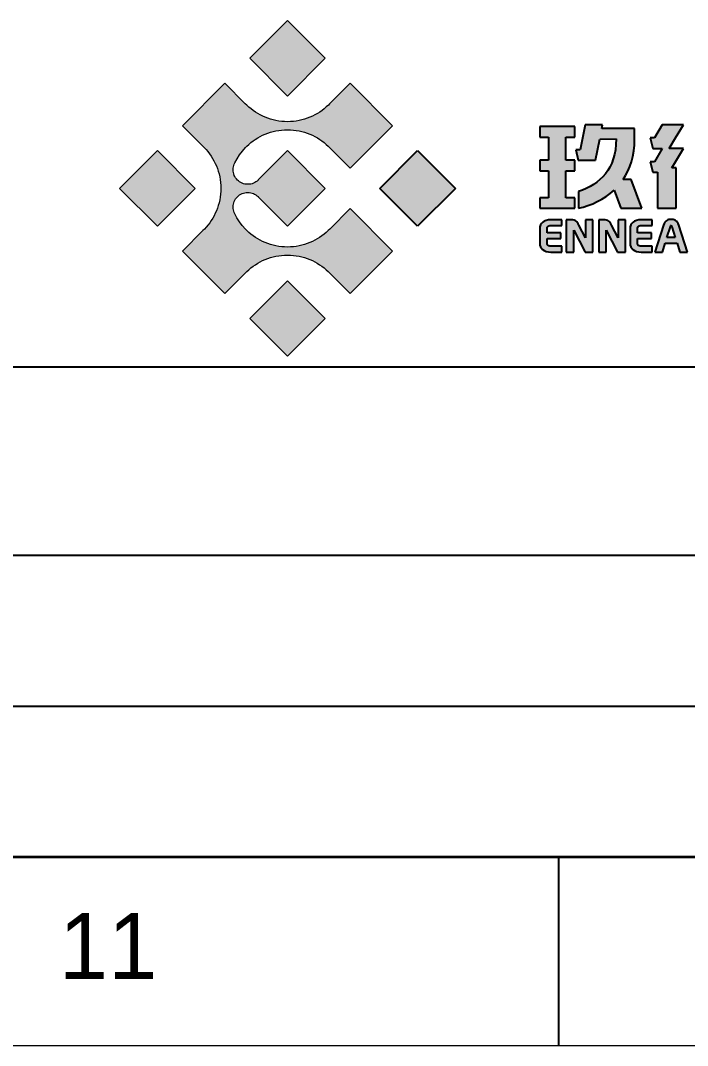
# Model space of a CAD drawing. Extents: x 1129386 to 1341523, y 309636 to 351636.
# Drawn here: x 1334717 to 1338255, y 309636 to 315073 of the extents above; entities that cross this region are included whole.
import ezdxf

# ---------------------------------------------------------------- set-up
doc = ezdxf.new("R2010")
doc.units = 0
doc.header["$LTSCALE"] = 1000
doc.header["$MEASUREMENT"] = 0
doc.linetypes.add('SLD-实线', pattern=[0, 0])
for name, color, linetype in [('LOGO层', 152, 'SLD-实线'), ('LOGO层2', 64, 'SLD-实线'), ('细线层', 7, 'SLD-实线')]:
    doc.layers.add(name, color=color, linetype=linetype)
doc.layers.add('实线层', color=7, linetype='SLD-实线', lineweight=35)
doc.styles.add('SLDTEXTSTYLE1', font='')
doc.styles.get('SLDTEXTSTYLE1').set_extended_font_data('汉仪长仿宋体')

# ---------------------------------------------------------------- blocks, each defined once
blk = doc.blocks.new('块1')
at = {"layer": 'LOGO层'}
for points in [[(-15.581, 9.859), (-12.72, 6.999), (-9.859, 9.859), (-12.72, 12.72)], [(-4.755, -4.748), (-7.972, -1.53), (-9.523, -3.081), (-9.64, -3.198), (-9.793, -3.338), (-9.952, -3.472), (-10.118, -3.598), (-10.29, -3.717), (-10.467, -3.828), (-10.65, -3.93), (-10.838, -4.024), (-11.03, -4.109), (-11.228, -4.185), (-11.43, -4.252), (-11.636, -4.309), (-11.846, -4.357), (-12.06, -4.394), (-12.277, -4.421), (-12.497, -4.438), (-12.72, -4.443), (-12.944, -4.438), (-13.164, -4.421), (-13.382, -4.394), (-13.596, -4.357), (-13.806, -4.309), (-14.012, -4.251), (-14.215, -4.184), (-14.412, -4.108), (-14.606, -4.023), (-14.794, -3.928), (-14.977, -3.826), (-15.154, -3.715), (-15.326, -3.596), (-15.492, -3.469), (-15.651, -3.335), (-15.805, -3.194), (-15.914, -3.085), (-16.148, -2.822), (-16.361, -2.54), (-16.551, -2.242), (-16.718, -1.928), (-16.767, -1.827), (-16.8, -1.731), (-16.825, -1.631), (-16.841, -1.527), (-16.846, -1.421), (-16.84, -1.307), (-16.823, -1.196), (-16.796, -1.09), (-16.759, -0.987), (-16.712, -0.89), (-16.656, -0.798), (-16.592, -0.713), (-16.52, -0.633), (-16.441, -0.562), (-16.355, -0.497), (-16.264, -0.442), (-16.166, -0.395), (-16.064, -0.357), (-15.957, -0.33), (-15.847, -0.313), (-15.733, -0.307), (-15.621, -0.313), (-15.513, -0.329), (-15.408, -0.356), (-15.307, -0.392), (-15.211, -0.438), (-15.121, -0.492), (-15.036, -0.554), (-14.957, -0.624), (-14.937, -0.645), (-12.72, -2.861), (-9.859, 0), (-12.72, 2.861), (-14.939, 0.641), (-14.954, 0.627), (-15.033, 0.556), (-15.118, 0.494), (-15.209, 0.439), (-15.305, 0.393), (-15.406, 0.356), (-15.511, 0.329), (-15.621, 0.313), (-15.733, 0.307), (-15.847, 0.313), (-15.957, 0.33), (-16.064, 0.357), (-16.166, 0.395), (-16.264, 0.442), (-16.355, 0.497), (-16.441, 0.562), (-16.52, 0.633), (-16.592, 0.713), (-16.656, 0.798), (-16.712, 0.89), (-16.759, 0.987), (-16.796, 1.09), (-16.823, 1.197), (-16.84, 1.307), (-16.846, 1.421), (-16.841, 1.527), (-16.825, 1.63), (-16.801, 1.73), (-16.768, 1.826), (-16.716, 1.932), (-16.548, 2.247), (-16.357, 2.545), (-16.144, 2.827), (-15.909, 3.09), (-15.811, 3.188), (-15.658, 3.33), (-15.498, 3.464), (-15.332, 3.591), (-15.16, 3.711), (-14.982, 3.822), (-14.799, 3.925), (-14.61, 4.02), (-14.417, 4.106), (-14.218, 4.182), (-14.016, 4.25), (-13.809, 4.308), (-13.598, 4.355), (-13.383, 4.393), (-13.165, 4.42), (-12.944, 4.437), (-12.72, 4.442), (-12.496, 4.437), (-12.275, 4.42), (-12.057, 4.393), (-11.843, 4.356), (-11.632, 4.308), (-11.426, 4.25), (-11.223, 4.183), (-11.025, 4.107), (-10.832, 4.021), (-10.643, 3.926), (-10.46, 3.823), (-10.282, 3.712), (-10.11, 3.593), (-9.944, 3.466), (-9.785, 3.331), (-9.631, 3.189), (-9.532, 3.089), (-7.971, 1.53), (-4.754, 4.747), (-7.972, 7.966), (-9.534, 6.403), (-9.627, 6.31), (-9.781, 6.168), (-9.941, 6.033), (-10.107, 5.906), (-10.279, 5.786), (-10.457, 5.675), (-10.64, 5.571), (-10.829, 5.476), (-11.022, 5.391), (-11.221, 5.314), (-11.424, 5.246), (-11.631, 5.188), (-11.842, 5.141), (-12.056, 5.103), (-12.275, 5.076), (-12.496, 5.059), (-12.72, 5.053), (-12.943, 5.059), (-13.163, 5.075), (-13.38, 5.102), (-13.594, 5.14), (-13.804, 5.187), (-14.01, 5.244), (-14.211, 5.311), (-14.409, 5.387), (-14.602, 5.472), (-14.789, 5.566), (-14.972, 5.668), (-15.149, 5.779), (-15.321, 5.897), (-15.487, 6.024), (-15.646, 6.157), (-15.799, 6.298), (-15.919, 6.418), (-17.468, 7.967), (-20.686, 4.749), (-19.119, 3.181), (-19.036, 3.099), (-18.894, 2.945), (-18.758, 2.785), (-18.63, 2.619), (-18.51, 2.446), (-18.398, 2.268), (-18.295, 2.085), (-18.199, 1.895), (-18.113, 1.701), (-18.036, 1.503), (-17.968, 1.299), (-17.91, 1.092), (-17.862, 0.88), (-17.824, 0.665), (-17.797, 0.446), (-17.78, 0.225), (-17.774, 0), (-17.78, -0.223), (-17.796, -0.444), (-17.823, -0.661), (-17.861, -0.875), (-17.908, -1.085), (-17.965, -1.291), (-18.032, -1.493), (-18.108, -1.691), (-18.194, -1.884), (-18.287, -2.072), (-18.39, -2.255), (-18.501, -2.432), (-18.619, -2.604), (-18.746, -2.769), (-18.879, -2.929), (-19.02, -3.082), (-19.135, -3.196), (-20.687, -4.749), (-17.469, -7.966), (-15.91, -6.407), (-15.809, -6.307), (-15.656, -6.165), (-15.496, -6.031), (-15.33, -5.904), (-15.158, -5.784), (-14.98, -5.673), (-14.797, -5.57), (-14.609, -5.475), (-14.415, -5.39), (-14.217, -5.313), (-14.015, -5.246), (-13.808, -5.188), (-13.597, -5.14), (-13.383, -5.103), (-13.165, -5.076), (-12.944, -5.059), (-12.72, -5.054), (-12.497, -5.059), (-12.276, -5.076), (-12.059, -5.103), (-11.845, -5.14), (-11.634, -5.188), (-11.428, -5.245), (-11.225, -5.312), (-11.028, -5.389), (-10.835, -5.474), (-10.646, -5.568), (-10.463, -5.671), (-10.286, -5.782), (-10.114, -5.901), (-9.948, -6.028), (-9.789, -6.162), (-9.636, -6.303), (-9.528, -6.411), (-7.972, -7.966)], [(9.055, 4.677), (6.391, 4.677), (6.391, 3.882), (7.067, 3.882), (7.067, 2.132), (6.391, 2.132), (6.391, 1.337), (7.067, 1.337), (7.067, -0.706), (6.391, -0.706), (6.391, -1.502), (9.055, -1.502), (9.055, -0.706), (8.379, -0.706), (8.379, 1.337), (9.055, 1.337), (9.055, 2.132), (8.379, 2.132), (8.379, 3.882), (9.055, 3.882)], [(14.119, -1.502), (13.315, 0.663), (12.702, 0.663), (12.894, 0.971), (13.066, 1.3), (13.215, 1.651), (13.341, 2.024), (13.441, 2.42), (13.515, 2.839), (13.56, 3.281), (13.575, 3.747), (13.575, 4.531), (11.092, 4.531), (11.149, 4.824), (9.824, 4.824), (9.453, 2.928), (9.115, 2.928), (9.296, 2.132), (10.622, 2.132), (10.936, 3.737), (12.178, 3.742), (12.163, 3.323), (12.122, 2.932), (12.056, 2.567), (11.964, 2.227), (11.849, 1.912), (11.711, 1.619), (11.551, 1.349), (11.371, 1.101), (11.172, 0.873), (10.954, 0.664), (10.719, 0.474), (10.467, 0.301), (10.2, 0.144), (9.919, 0.003), (9.625, -0.123), (9.319, -0.236), (9.319, -1.502), (9.685, -1.411), (10.047, -1.297), (10.404, -1.161), (10.752, -1.002), (11.091, -0.82), (11.418, -0.614), (11.73, -0.384), (12.025, -0.128), (12.534, -1.502)], [(16.205, 3.025), (16.68, 3.82), (17.28, 4.824), (15.679, 4.824), (15.08, 3.82), (14.749, 3.82), (14.955, 3.025), (15.679, 3.025), (15.08, 2.02), (14.749, 2.02), (14.955, 1.225), (15.312, 1.225), (15.312, -1.502), (16.732, -1.502), (16.732, 1.557), (16.404, 1.557), (16.68, 2.02), (17.28, 3.025)], [(-22.579, -2.861), (-19.719, 0), (-22.579, 2.861), (-25.44, 0)], [(6.879, -2.422), (6.734, -2.479), (6.613, -2.558), (6.516, -2.657), (6.447, -2.773), (6.405, -2.904), (6.391, -3.051), (6.391, -4.152), (6.405, -4.297), (6.446, -4.427), (6.514, -4.54), (6.608, -4.637), (6.731, -4.719), (6.878, -4.777), (7.047, -4.812), (7.238, -4.824), (8.064, -4.824), (8.064, -4.379), (7.238, -4.379), (7.155, -4.375), (7.087, -4.363), (7.035, -4.342), (6.997, -4.313), (6.98, -4.29), (6.964, -4.252), (6.952, -4.196), (6.948, -4.119), (6.948, -3.801), (7.998, -3.801), (7.998, -3.356), (6.948, -3.356), (6.948, -3.085), (6.952, -3.007), (6.964, -2.95), (6.981, -2.911), (6.998, -2.886), (7.035, -2.858), (7.088, -2.837), (7.155, -2.825), (7.238, -2.821), (8.064, -2.821), (8.064, -2.376), (7.238, -2.376), (7.047, -2.387)], [(10.424, -2.376), (9.867, -2.376), (9.867, -3.74), (9.366, -2.791), (9.309, -2.688), (9.255, -2.604), (9.204, -2.539), (9.156, -2.492), (9.081, -2.441), (8.993, -2.405), (8.891, -2.383), (8.776, -2.376), (8.405, -2.376), (8.405, -4.824), (8.962, -4.824), (8.962, -3.175), (9.824, -4.824), (10.424, -4.824)], [(12.89, -2.376), (12.334, -2.376), (12.334, -3.74), (11.833, -2.791), (11.776, -2.688), (11.722, -2.604), (11.671, -2.539), (11.622, -2.492), (11.548, -2.441), (11.459, -2.405), (11.357, -2.383), (11.242, -2.376), (10.872, -2.376), (10.872, -4.824), (11.429, -4.824), (11.429, -3.175), (12.29, -4.824), (12.89, -4.824)], [(13.728, -2.422), (13.583, -2.479), (13.461, -2.558), (13.365, -2.657), (13.296, -2.773), (13.254, -2.904), (13.24, -3.051), (13.24, -4.152), (13.254, -4.297), (13.294, -4.427), (13.362, -4.54), (13.457, -4.637), (13.58, -4.719), (13.727, -4.777), (13.895, -4.812), (14.086, -4.824), (14.913, -4.824), (14.913, -4.379), (14.086, -4.379), (14.004, -4.375), (13.936, -4.363), (13.884, -4.342), (13.846, -4.313), (13.829, -4.29), (13.813, -4.252), (13.801, -4.196), (13.797, -4.119), (13.797, -3.801), (14.848, -3.801), (14.848, -3.356), (13.797, -3.356), (13.797, -3.085), (13.801, -3.007), (13.813, -2.95), (13.829, -2.911), (13.847, -2.886), (13.884, -2.858), (13.937, -2.837), (14.004, -2.825), (14.086, -2.821), (14.913, -2.821), (14.913, -2.376), (14.086, -2.376), (13.896, -2.387)], [(-9.859, -9.859), (-12.719, -6.999), (-15.581, -9.86), (-12.72, -12.72)]]:
    blk.add_hatch(color=256, dxfattribs=at).paths.add_polyline_path(points, flags=0)
at = {"layer": 'LOGO层', "true_color": 0x0077d4}
h = blk.add_hatch(color=152, dxfattribs=at)
h.paths.add_polyline_path([(16.42, -2.353), (16.341, -2.349), (16.263, -2.353), (16.181, -2.367), (16.099, -2.392), (16.018, -2.432), (15.942, -2.489), (15.872, -2.564), (15.811, -2.662), (15.762, -2.783), (15.112, -4.824), (15.681, -4.824), (15.891, -4.154), (16.798, -4.154), (17.008, -4.824), (17.577, -4.824), (16.927, -2.784), (16.878, -2.662), (16.817, -2.564), (16.746, -2.489), (16.668, -2.432), (16.587, -2.392), (16.503, -2.367)], flags=0)
h.paths.add_polyline_path([(16.399, -2.91), (16.659, -3.725), (16.031, -3.725), (16.29, -2.91), (16.307, -2.863), (16.322, -2.831), (16.333, -2.811), (16.343, -2.799), (16.353, -2.809), (16.366, -2.829), (16.381, -2.862)], flags=0)
at = {"layer": 'LOGO层2'}
blk.add_hatch(color=256, dxfattribs=at).paths.add_polyline_path([(-2.861, 2.861), (-5.722, 0), (-2.861, -2.861), (0, 0)], flags=0)
at = {"color": 7, "linetype": 'SLD-实线', "lineweight": 18}
for p, q in [((-12.72, 12.72), (-15.581, 9.859)), ((-9.859, 9.859), (-12.72, 12.72)), ((-15.581, 9.859), (-12.72, 6.999)), ((-12.72, 6.999), (-9.859, 9.859)), ((-17.468, 7.967), (-20.686, 4.749)), ((-15.919, 6.418), (-17.468, 7.967)), ((-7.972, 7.966), (-9.534, 6.403)), ((-4.754, 4.747), (-7.972, 7.966)), ((-15.799, 6.298), (-15.919, 6.418)), ((-15.646, 6.157), (-15.799, 6.298)), ((-9.627, 6.31), (-9.781, 6.168)), ((-9.534, 6.403), (-9.627, 6.31)), ((-15.487, 6.024), (-15.646, 6.157)), ((-15.321, 5.897), (-15.487, 6.024)), ((-15.149, 5.779), (-15.321, 5.897)), ((-14.972, 5.668), (-15.149, 5.779)), ((-14.789, 5.566), (-14.972, 5.668)), ((-14.602, 5.472), (-14.789, 5.566)), ((-14.409, 5.387), (-14.602, 5.472)), ((-10.829, 5.476), (-11.022, 5.391)), ((-10.64, 5.571), (-10.829, 5.476)), ((-10.457, 5.675), (-10.64, 5.571)), ((-10.279, 5.786), (-10.457, 5.675)), ((-10.107, 5.906), (-10.279, 5.786)), ((-9.941, 6.033), (-10.107, 5.906)), ((-9.781, 6.168), (-9.941, 6.033)), ((-20.686, 4.749), (-19.119, 3.181)), ((-14.211, 5.311), (-14.409, 5.387)), ((-14.01, 5.244), (-14.211, 5.311)), ((-13.804, 5.187), (-14.01, 5.244)), ((-13.594, 5.14), (-13.804, 5.187)), ((-13.38, 5.102), (-13.594, 5.14)), ((-13.163, 5.075), (-13.38, 5.102)), ((-12.943, 5.059), (-13.163, 5.075)), ((-12.72, 5.053), (-12.943, 5.059)), ((-12.496, 5.059), (-12.72, 5.053)), ((-12.275, 5.076), (-12.496, 5.059)), ((-12.056, 5.103), (-12.275, 5.076)), ((-11.842, 5.141), (-12.056, 5.103)), ((-11.631, 5.188), (-11.842, 5.141)), ((-11.424, 5.246), (-11.631, 5.188)), ((-11.221, 5.314), (-11.424, 5.246)), ((-11.022, 5.391), (-11.221, 5.314)), ((-7.971, 1.53), (-4.754, 4.747)), ((-14.982, 3.822), (-14.799, 3.925)), ((-14.799, 3.925), (-14.61, 4.02)), ((-14.61, 4.02), (-14.417, 4.106)), ((-14.417, 4.106), (-14.218, 4.182)), ((-14.218, 4.182), (-14.016, 4.25)), ((-14.016, 4.25), (-13.809, 4.308)), ((-13.809, 4.308), (-13.598, 4.355)), ((-13.598, 4.355), (-13.383, 4.393)), ((-13.383, 4.393), (-13.165, 4.42)), ((-13.165, 4.42), (-12.944, 4.437)), ((-12.944, 4.437), (-12.72, 4.442)), ((-12.72, 4.442), (-12.496, 4.437)), ((-12.496, 4.437), (-12.275, 4.42)), ((-12.275, 4.42), (-12.057, 4.393)), ((-12.057, 4.393), (-11.843, 4.356)), ((-11.843, 4.356), (-11.632, 4.308)), ((-11.632, 4.308), (-11.426, 4.25)), ((-11.426, 4.25), (-11.223, 4.183)), ((-11.223, 4.183), (-11.025, 4.107)), ((-11.025, 4.107), (-10.832, 4.021)), ((-10.832, 4.021), (-10.643, 3.926)), ((-10.643, 3.926), (-10.46, 3.823)), ((-19.119, 3.181), (-19.036, 3.099)), ((-15.909, 3.09), (-15.811, 3.188)), ((-15.811, 3.188), (-15.658, 3.33)), ((-15.658, 3.33), (-15.498, 3.464)), ((-15.498, 3.464), (-15.332, 3.591)), ((-15.332, 3.591), (-15.16, 3.711)), ((-15.16, 3.711), (-14.982, 3.822)), ((-10.46, 3.823), (-10.282, 3.712)), ((-10.282, 3.712), (-10.11, 3.593)), ((-10.11, 3.593), (-9.944, 3.466)), ((-9.944, 3.466), (-9.785, 3.331)), ((-9.785, 3.331), (-9.631, 3.189)), ((-9.631, 3.189), (-9.532, 3.089)), ((-22.579, 2.861), (-25.44, 0)), ((-19.719, 0), (-22.579, 2.861)), ((-19.036, 3.099), (-18.894, 2.945)), ((-18.894, 2.945), (-18.758, 2.785)), ((-18.758, 2.785), (-18.63, 2.619)), ((-18.63, 2.619), (-18.51, 2.446)), ((-18.51, 2.446), (-18.398, 2.268)), ((-16.548, 2.247), (-16.357, 2.545)), ((-16.357, 2.545), (-16.144, 2.827)), ((-16.144, 2.827), (-15.909, 3.09)), ((-12.72, 2.861), (-14.939, 0.641)), ((-9.859, 0), (-12.72, 2.861)), ((-9.532, 3.089), (-7.971, 1.53)), ((-18.398, 2.268), (-18.295, 2.085)), ((-18.295, 2.085), (-18.199, 1.895)), ((-18.199, 1.895), (-18.113, 1.701)), ((-18.113, 1.701), (-18.036, 1.503)), ((-16.841, 1.527), (-16.825, 1.63)), ((-16.825, 1.63), (-16.801, 1.73)), ((-16.801, 1.73), (-16.768, 1.826)), ((-16.768, 1.826), (-16.716, 1.932)), ((-16.716, 1.932), (-16.548, 2.247)), ((-18.036, 1.503), (-17.968, 1.299)), ((-17.968, 1.299), (-17.91, 1.092)), ((-17.91, 1.092), (-17.862, 0.88)), ((-17.862, 0.88), (-17.824, 0.665)), ((-16.846, 1.421), (-16.841, 1.527)), ((-16.84, 1.307), (-16.846, 1.421)), ((-16.823, 1.197), (-16.84, 1.307)), ((-16.796, 1.09), (-16.823, 1.197)), ((-16.759, 0.987), (-16.796, 1.09)), ((-16.712, 0.89), (-16.759, 0.987)), ((-16.656, 0.798), (-16.712, 0.89)), ((-16.592, 0.713), (-16.656, 0.798)), ((-25.44, 0), (-22.579, -2.861)), ((-17.824, 0.665), (-17.797, 0.446)), ((-17.797, 0.446), (-17.78, 0.225)), ((-17.78, 0.225), (-17.774, 0)), ((-16.52, 0.633), (-16.592, 0.713)), ((-16.441, 0.562), (-16.52, 0.633)), ((-16.355, 0.497), (-16.441, 0.562)), ((-16.264, 0.442), (-16.355, 0.497)), ((-16.166, 0.395), (-16.264, 0.442)), ((-16.064, 0.357), (-16.166, 0.395)), ((-15.957, 0.33), (-16.064, 0.357)), ((-15.847, 0.313), (-15.957, 0.33)), ((-15.733, 0.307), (-15.847, 0.313)), ((-15.621, 0.313), (-15.733, 0.307)), ((-15.511, 0.329), (-15.621, 0.313)), ((-15.406, 0.356), (-15.511, 0.329)), ((-15.305, 0.393), (-15.406, 0.356)), ((-15.209, 0.439), (-15.305, 0.393)), ((-15.118, 0.494), (-15.209, 0.439)), ((-15.033, 0.556), (-15.118, 0.494)), ((-14.954, 0.627), (-15.033, 0.556)), ((-14.939, 0.641), (-14.954, 0.627)), ((-22.579, -2.861), (-19.719, 0)), ((-17.823, -0.661), (-17.861, -0.875)), ((-17.796, -0.444), (-17.823, -0.661)), ((-17.78, -0.223), (-17.796, -0.444)), ((-17.774, 0), (-17.78, -0.223)), ((-16.656, -0.798), (-16.592, -0.713)), ((-16.592, -0.713), (-16.52, -0.633)), ((-16.52, -0.633), (-16.441, -0.562)), ((-16.441, -0.562), (-16.355, -0.497)), ((-16.355, -0.497), (-16.264, -0.442)), ((-16.264, -0.442), (-16.166, -0.395)), ((-16.166, -0.395), (-16.064, -0.357)), ((-16.064, -0.357), (-15.957, -0.33)), ((-15.957, -0.33), (-15.847, -0.313)), ((-15.847, -0.313), (-15.733, -0.307)), ((-15.733, -0.307), (-15.621, -0.313)), ((-15.621, -0.313), (-15.513, -0.329)), ((-15.513, -0.329), (-15.408, -0.356)), ((-15.408, -0.356), (-15.307, -0.392)), ((-15.307, -0.392), (-15.211, -0.438)), ((-15.211, -0.438), (-15.121, -0.492)), ((-15.121, -0.492), (-15.036, -0.554)), ((-15.036, -0.554), (-14.957, -0.624)), ((-14.957, -0.624), (-14.937, -0.645)), ((-14.937, -0.645), (-12.72, -2.861)), ((-12.72, -2.861), (-9.859, 0)), ((-18.032, -1.493), (-18.108, -1.691)), ((-17.965, -1.291), (-18.032, -1.493)), ((-17.908, -1.085), (-17.965, -1.291)), ((-17.861, -0.875), (-17.908, -1.085)), ((-16.846, -1.421), (-16.84, -1.307)), ((-16.841, -1.527), (-16.846, -1.421)), ((-16.825, -1.631), (-16.841, -1.527)), ((-16.84, -1.307), (-16.823, -1.196)), ((-16.823, -1.196), (-16.796, -1.09)), ((-16.796, -1.09), (-16.759, -0.987)), ((-16.759, -0.987), (-16.712, -0.89)), ((-16.712, -0.89), (-16.656, -0.798)), ((-7.972, -1.53), (-9.523, -3.081)), ((-4.755, -4.748), (-7.972, -1.53)), ((-18.39, -2.255), (-18.501, -2.432)), ((-18.287, -2.072), (-18.39, -2.255)), ((-18.194, -1.884), (-18.287, -2.072)), ((-18.108, -1.691), (-18.194, -1.884)), ((-16.8, -1.731), (-16.825, -1.631)), ((-16.767, -1.827), (-16.8, -1.731)), ((-16.718, -1.928), (-16.767, -1.827)), ((-16.551, -2.242), (-16.718, -1.928)), ((-16.361, -2.54), (-16.551, -2.242)), ((-19.02, -3.082), (-19.135, -3.196)), ((-18.879, -2.929), (-19.02, -3.082)), ((-18.746, -2.769), (-18.879, -2.929)), ((-18.619, -2.604), (-18.746, -2.769)), ((-18.501, -2.432), (-18.619, -2.604)), ((-16.148, -2.822), (-16.361, -2.54)), ((-15.914, -3.085), (-16.148, -2.822)), ((-15.805, -3.194), (-15.914, -3.085)), ((-9.523, -3.081), (-9.64, -3.198)), ((-19.135, -3.196), (-20.687, -4.749)), ((-15.651, -3.335), (-15.805, -3.194)), ((-15.492, -3.469), (-15.651, -3.335)), ((-15.326, -3.596), (-15.492, -3.469)), ((-15.154, -3.715), (-15.326, -3.596)), ((-14.977, -3.826), (-15.154, -3.715)), ((-14.794, -3.928), (-14.977, -3.826)), ((-10.467, -3.828), (-10.65, -3.93)), ((-10.29, -3.717), (-10.467, -3.828)), ((-10.118, -3.598), (-10.29, -3.717)), ((-9.952, -3.472), (-10.118, -3.598)), ((-9.793, -3.338), (-9.952, -3.472)), ((-9.64, -3.198), (-9.793, -3.338)), ((-14.606, -4.023), (-14.794, -3.928)), ((-14.412, -4.108), (-14.606, -4.023)), ((-14.215, -4.184), (-14.412, -4.108)), ((-14.012, -4.251), (-14.215, -4.184)), ((-13.806, -4.309), (-14.012, -4.251)), ((-13.596, -4.357), (-13.806, -4.309)), ((-13.382, -4.394), (-13.596, -4.357)), ((-13.164, -4.421), (-13.382, -4.394)), ((-12.944, -4.438), (-13.164, -4.421)), ((-12.72, -4.443), (-12.944, -4.438)), ((-12.497, -4.438), (-12.72, -4.443)), ((-12.277, -4.421), (-12.497, -4.438)), ((-12.06, -4.394), (-12.277, -4.421)), ((-11.846, -4.357), (-12.06, -4.394)), ((-11.636, -4.309), (-11.846, -4.357)), ((-11.43, -4.252), (-11.636, -4.309)), ((-11.228, -4.185), (-11.43, -4.252)), ((-11.03, -4.109), (-11.228, -4.185)), ((-10.838, -4.024), (-11.03, -4.109)), ((-10.65, -3.93), (-10.838, -4.024)), ((-20.687, -4.749), (-17.469, -7.966)), ((-14.609, -5.475), (-14.415, -5.39)), ((-14.415, -5.39), (-14.217, -5.313)), ((-14.217, -5.313), (-14.015, -5.246)), ((-14.015, -5.246), (-13.808, -5.188)), ((-13.808, -5.188), (-13.597, -5.14)), ((-13.597, -5.14), (-13.383, -5.103)), ((-13.383, -5.103), (-13.165, -5.076)), ((-13.165, -5.076), (-12.944, -5.059)), ((-12.944, -5.059), (-12.72, -5.054)), ((-12.72, -5.054), (-12.497, -5.059)), ((-12.497, -5.059), (-12.276, -5.076)), ((-12.276, -5.076), (-12.059, -5.103)), ((-12.059, -5.103), (-11.845, -5.14)), ((-11.845, -5.14), (-11.634, -5.188)), ((-11.634, -5.188), (-11.428, -5.245)), ((-11.428, -5.245), (-11.225, -5.312)), ((-11.225, -5.312), (-11.028, -5.389)), ((-11.028, -5.389), (-10.835, -5.474)), ((-7.972, -7.966), (-4.755, -4.748)), ((-15.809, -6.307), (-15.656, -6.165)), ((-15.656, -6.165), (-15.496, -6.031)), ((-15.496, -6.031), (-15.33, -5.904)), ((-15.33, -5.904), (-15.158, -5.784)), ((-15.158, -5.784), (-14.98, -5.673)), ((-14.98, -5.673), (-14.797, -5.57)), ((-14.797, -5.57), (-14.609, -5.475)), ((-10.835, -5.474), (-10.646, -5.568)), ((-10.646, -5.568), (-10.463, -5.671)), ((-10.463, -5.671), (-10.286, -5.782)), ((-10.286, -5.782), (-10.114, -5.901)), ((-10.114, -5.901), (-9.948, -6.028)), ((-9.948, -6.028), (-9.789, -6.162)), ((-9.789, -6.162), (-9.636, -6.303)), ((-17.469, -7.966), (-15.91, -6.407)), ((-15.91, -6.407), (-15.809, -6.307)), ((-9.636, -6.303), (-9.528, -6.411)), ((-9.528, -6.411), (-7.972, -7.966)), ((-12.719, -6.999), (-15.581, -9.86)), ((-9.859, -9.859), (-12.719, -6.999)), ((-15.581, -9.86), (-12.72, -12.72)), ((-12.72, -12.72), (-9.859, -9.859))]:
    blk.add_line(p, q, dxfattribs=at)
at = {"layer": 'LOGO层'}
for p, q in [((9.055, 4.677), (6.391, 4.677)), ((6.391, 4.677), (6.391, 3.882)), ((9.055, 3.882), (9.055, 4.677)), ((9.824, 4.824), (9.453, 2.928)), ((11.149, 4.824), (9.824, 4.824)), ((11.092, 4.531), (11.149, 4.824)), ((15.679, 4.824), (15.08, 3.82)), ((17.28, 4.824), (15.679, 4.824)), ((16.68, 3.82), (17.28, 4.824)), ((13.575, 4.531), (11.092, 4.531)), ((13.575, 3.747), (13.575, 4.531)), ((6.391, 3.882), (7.067, 3.882)), ((7.067, 3.882), (7.067, 2.132)), ((8.379, 2.132), (8.379, 3.882)), ((8.379, 3.882), (9.055, 3.882)), ((10.622, 2.132), (10.936, 3.737)), ((10.936, 3.737), (12.178, 3.742)), ((12.163, 3.323), (12.122, 2.932)), ((12.178, 3.742), (12.163, 3.323)), ((13.515, 2.839), (13.56, 3.281)), ((13.56, 3.281), (13.575, 3.747)), ((15.08, 3.82), (14.749, 3.82)), ((14.749, 3.82), (14.955, 3.025)), ((16.205, 3.025), (16.68, 3.82)), ((9.453, 2.928), (9.115, 2.928)), ((9.115, 2.928), (9.296, 2.132)), ((12.056, 2.567), (11.964, 2.227)), ((12.122, 2.932), (12.056, 2.567)), ((13.341, 2.024), (13.441, 2.42)), ((13.441, 2.42), (13.515, 2.839)), ((14.955, 3.025), (15.679, 3.025)), ((15.679, 3.025), (15.08, 2.02)), ((17.28, 3.025), (16.205, 3.025)), ((16.68, 2.02), (17.28, 3.025)), ((7.067, 2.132), (6.391, 2.132)), ((6.391, 2.132), (6.391, 1.337)), ((9.055, 2.132), (8.379, 2.132)), ((9.055, 1.337), (9.055, 2.132)), ((9.296, 2.132), (10.622, 2.132)), ((11.711, 1.619), (11.551, 1.349)), ((11.849, 1.912), (11.711, 1.619)), ((11.964, 2.227), (11.849, 1.912)), ((13.066, 1.3), (13.215, 1.651)), ((13.215, 1.651), (13.341, 2.024)), ((15.08, 2.02), (14.749, 2.02)), ((14.749, 2.02), (14.955, 1.225)), ((16.404, 1.557), (16.68, 2.02)), ((16.732, 1.557), (16.404, 1.557)), ((16.732, -1.502), (16.732, 1.557)), ((6.391, 1.337), (7.067, 1.337)), ((7.067, 1.337), (7.067, -0.706)), ((8.379, -0.706), (8.379, 1.337)), ((8.379, 1.337), (9.055, 1.337)), ((11.172, 0.873), (10.954, 0.664)), ((11.371, 1.101), (11.172, 0.873)), ((11.551, 1.349), (11.371, 1.101)), ((12.702, 0.663), (12.894, 0.971)), ((12.894, 0.971), (13.066, 1.3)), ((14.955, 1.225), (15.312, 1.225)), ((15.312, 1.225), (15.312, -1.502)), ((9.919, 0.003), (9.625, -0.123)), ((10.2, 0.144), (9.919, 0.003)), ((10.467, 0.301), (10.2, 0.144)), ((10.719, 0.474), (10.467, 0.301)), ((10.954, 0.664), (10.719, 0.474)), ((13.315, 0.663), (12.702, 0.663)), ((14.119, -1.502), (13.315, 0.663)), ((7.067, -0.706), (6.391, -0.706)), ((6.391, -0.706), (6.391, -1.502)), ((9.055, -0.706), (8.379, -0.706)), ((9.055, -1.502), (9.055, -0.706)), ((9.625, -0.123), (9.319, -0.236)), ((9.319, -0.236), (9.319, -1.502)), ((11.091, -0.82), (11.418, -0.614)), ((11.418, -0.614), (11.73, -0.384)), ((11.73, -0.384), (12.025, -0.128)), ((12.025, -0.128), (12.534, -1.502)), ((6.391, -1.502), (9.055, -1.502)), ((9.319, -1.502), (9.685, -1.411)), ((9.685, -1.411), (10.047, -1.297)), ((10.047, -1.297), (10.404, -1.161)), ((10.404, -1.161), (10.752, -1.002)), ((10.752, -1.002), (11.091, -0.82)), ((12.534, -1.502), (14.119, -1.502)), ((15.312, -1.502), (16.732, -1.502)), ((6.405, -2.904), (6.391, -3.051)), ((6.391, -3.051), (6.391, -4.152)), ((6.447, -2.773), (6.405, -2.904)), ((6.516, -2.657), (6.447, -2.773)), ((6.613, -2.558), (6.516, -2.657)), ((6.734, -2.479), (6.613, -2.558)), ((6.879, -2.422), (6.734, -2.479)), ((7.047, -2.387), (6.879, -2.422)), ((6.948, -3.085), (6.952, -3.007)), ((6.948, -3.356), (6.948, -3.085)), ((6.952, -3.007), (6.964, -2.95)), ((6.964, -2.95), (6.981, -2.911)), ((6.981, -2.911), (6.998, -2.886)), ((6.998, -2.886), (7.035, -2.858)), ((7.035, -2.858), (7.088, -2.837)), ((7.238, -2.376), (7.047, -2.387)), ((7.088, -2.837), (7.155, -2.825)), ((7.155, -2.825), (7.238, -2.821)), ((8.064, -2.376), (7.238, -2.376)), ((7.238, -2.821), (8.064, -2.821)), ((8.064, -2.821), (8.064, -2.376)), ((8.776, -2.376), (8.405, -2.376)), ((8.405, -2.376), (8.405, -4.824)), ((8.891, -2.383), (8.776, -2.376)), ((8.993, -2.405), (8.891, -2.383)), ((9.081, -2.441), (8.993, -2.405)), ((9.156, -2.492), (9.081, -2.441)), ((9.204, -2.539), (9.156, -2.492)), ((9.255, -2.604), (9.204, -2.539)), ((9.309, -2.688), (9.255, -2.604)), ((9.366, -2.791), (9.309, -2.688)), ((9.867, -3.74), (9.366, -2.791)), ((10.424, -2.376), (9.867, -2.376)), ((9.867, -2.376), (9.867, -3.74)), ((10.424, -4.824), (10.424, -2.376)), ((11.242, -2.376), (10.872, -2.376)), ((10.872, -2.376), (10.872, -4.824)), ((11.357, -2.383), (11.242, -2.376)), ((11.459, -2.405), (11.357, -2.383)), ((11.548, -2.441), (11.459, -2.405)), ((11.622, -2.492), (11.548, -2.441)), ((11.671, -2.539), (11.622, -2.492)), ((11.722, -2.604), (11.671, -2.539)), ((11.776, -2.688), (11.722, -2.604)), ((11.833, -2.791), (11.776, -2.688)), ((12.334, -3.74), (11.833, -2.791)), ((12.89, -2.376), (12.334, -2.376)), ((12.334, -2.376), (12.334, -3.74)), ((12.89, -4.824), (12.89, -2.376)), ((13.254, -2.904), (13.24, -3.051)), ((13.24, -3.051), (13.24, -4.152)), ((13.296, -2.773), (13.254, -2.904)), ((13.365, -2.657), (13.296, -2.773)), ((13.461, -2.558), (13.365, -2.657)), ((13.583, -2.479), (13.461, -2.558)), ((13.728, -2.422), (13.583, -2.479)), ((13.896, -2.387), (13.728, -2.422)), ((13.797, -3.085), (13.801, -3.007)), ((13.797, -3.356), (13.797, -3.085)), ((13.801, -3.007), (13.813, -2.95)), ((13.813, -2.95), (13.829, -2.911)), ((13.829, -2.911), (13.847, -2.886)), ((13.847, -2.886), (13.884, -2.858)), ((13.884, -2.858), (13.937, -2.837)), ((14.086, -2.376), (13.896, -2.387)), ((13.937, -2.837), (14.004, -2.825)), ((14.004, -2.825), (14.086, -2.821)), ((14.913, -2.376), (14.086, -2.376)), ((14.086, -2.821), (14.913, -2.821)), ((14.913, -2.821), (14.913, -2.376)), ((15.762, -2.783), (15.112, -4.824)), ((15.811, -2.662), (15.762, -2.783)), ((15.872, -2.564), (15.811, -2.662)), ((15.942, -2.489), (15.872, -2.564)), ((16.018, -2.432), (15.942, -2.489)), ((16.099, -2.392), (16.018, -2.432)), ((16.031, -3.725), (16.29, -2.91)), ((16.181, -2.367), (16.099, -2.392)), ((16.263, -2.353), (16.181, -2.367)), ((16.341, -2.349), (16.263, -2.353)), ((16.29, -2.91), (16.307, -2.863)), ((16.307, -2.863), (16.322, -2.831)), ((16.322, -2.831), (16.333, -2.811)), ((16.343, -2.799), (16.333, -2.811)), ((16.42, -2.353), (16.341, -2.349)), ((16.343, -2.799), (16.353, -2.809)), ((16.353, -2.809), (16.366, -2.829)), ((16.366, -2.829), (16.381, -2.862)), ((16.381, -2.862), (16.399, -2.91)), ((16.399, -2.91), (16.659, -3.725)), ((16.503, -2.367), (16.42, -2.353)), ((16.587, -2.392), (16.503, -2.367)), ((16.668, -2.432), (16.587, -2.392)), ((16.746, -2.489), (16.668, -2.432)), ((16.817, -2.564), (16.746, -2.489)), ((16.878, -2.662), (16.817, -2.564)), ((16.927, -2.784), (16.878, -2.662)), ((17.577, -4.824), (16.927, -2.784)), ((7.998, -3.356), (6.948, -3.356)), ((6.948, -4.119), (6.948, -3.801)), ((6.948, -3.801), (7.998, -3.801)), ((7.998, -3.801), (7.998, -3.356)), ((8.962, -4.824), (8.962, -3.175)), ((8.962, -3.175), (9.824, -4.824)), ((11.429, -4.824), (11.429, -3.175)), ((11.429, -3.175), (12.29, -4.824)), ((14.848, -3.356), (13.797, -3.356)), ((13.797, -4.119), (13.797, -3.801)), ((13.797, -3.801), (14.848, -3.801)), ((14.848, -3.801), (14.848, -3.356)), ((16.659, -3.725), (16.031, -3.725)), ((6.391, -4.152), (6.405, -4.297)), ((6.405, -4.297), (6.446, -4.427)), ((6.446, -4.427), (6.514, -4.54)), ((6.514, -4.54), (6.608, -4.637)), ((6.608, -4.637), (6.731, -4.719)), ((6.952, -4.196), (6.948, -4.119)), ((6.964, -4.252), (6.952, -4.196)), ((6.98, -4.29), (6.964, -4.252)), ((6.997, -4.313), (6.98, -4.29)), ((7.035, -4.342), (6.997, -4.313)), ((7.087, -4.363), (7.035, -4.342)), ((7.155, -4.375), (7.087, -4.363)), ((7.238, -4.379), (7.155, -4.375)), ((8.064, -4.379), (7.238, -4.379)), ((8.064, -4.824), (8.064, -4.379)), ((13.24, -4.152), (13.254, -4.297)), ((13.254, -4.297), (13.294, -4.427)), ((13.294, -4.427), (13.362, -4.54)), ((13.362, -4.54), (13.457, -4.637)), ((13.457, -4.637), (13.58, -4.719)), ((13.801, -4.196), (13.797, -4.119)), ((13.813, -4.252), (13.801, -4.196)), ((13.829, -4.29), (13.813, -4.252)), ((13.846, -4.313), (13.829, -4.29)), ((13.884, -4.342), (13.846, -4.313)), ((13.936, -4.363), (13.884, -4.342)), ((14.004, -4.375), (13.936, -4.363)), ((14.086, -4.379), (14.004, -4.375)), ((14.913, -4.379), (14.086, -4.379)), ((14.913, -4.824), (14.913, -4.379)), ((15.681, -4.824), (15.891, -4.154)), ((15.891, -4.154), (16.798, -4.154)), ((16.798, -4.154), (17.008, -4.824)), ((6.731, -4.719), (6.878, -4.777)), ((6.878, -4.777), (7.047, -4.812)), ((7.047, -4.812), (7.238, -4.824)), ((7.238, -4.824), (8.064, -4.824)), ((8.405, -4.824), (8.962, -4.824)), ((9.824, -4.824), (10.424, -4.824)), ((10.872, -4.824), (11.429, -4.824)), ((12.29, -4.824), (12.89, -4.824)), ((13.58, -4.719), (13.727, -4.777)), ((13.727, -4.777), (13.895, -4.812)), ((13.895, -4.812), (14.086, -4.824)), ((14.086, -4.824), (14.913, -4.824)), ((15.112, -4.824), (15.681, -4.824)), ((17.008, -4.824), (17.577, -4.824))]:
    blk.add_line(p, q, dxfattribs=at)
at = {"layer": 'LOGO层2'}
for p, q in [((-5.722, 0), (-2.861, 2.861)), ((-2.861, 2.861), (0, 0)), ((-2.861, -2.861), (-5.722, 0)), ((0, 0), (-2.861, -2.861))]:
    blk.add_line(p, q, dxfattribs=at)

msp = doc.modelspace()

# ---------------------------------------------------------------- linework, layer by layer
at = {"color": 7, "linetype": 'SLD-实线', "lineweight": 18}
msp.add_line((1282122.6, 309635.9), (1341523.1, 309635.9), dxfattribs=at)
at = {"layer": '实线层', "lineweight": 25}
for p, q in [((1334523.1, 313235.9), (1340523.1, 313235.9)), ((1334516.5, 312235.9), (1340516.5, 312235.9)), ((1334515.5, 311435.9), (1340515.5, 311435.9))]:
    msp.add_line(p, q, dxfattribs=at)
at = {"layer": '实线层', "color": 7, "lineweight": 35}
msp.add_line((1282122.6, 310635.9), (1340523.1, 310635.9), dxfattribs=at)
at = {"layer": '细线层'}
msp.add_line((1337572.6, 309635.9), (1337572.6, 310635.9), dxfattribs=at)

# ---------------------------------------------------------------- block references
at = {"color": 7, "linetype": 'Continuous', "xscale": 70, "yscale": 70, "zscale": 70}
msp.add_blockref('块1', (1337023.4, 314182.1), dxfattribs=at)

# ---------------------------------------------------------------- texts
at = {"color": 7, "linetype": 'SLD-实线', "lineweight": 18, "insert": (1335181.4, 310337.9), "char_height": 350, "attachment_point": 2, "style": 'SLDTEXTSTYLE1'}
msp.add_mtext('11', dxfattribs=at)

doc.saveas('drawing.dxf')
